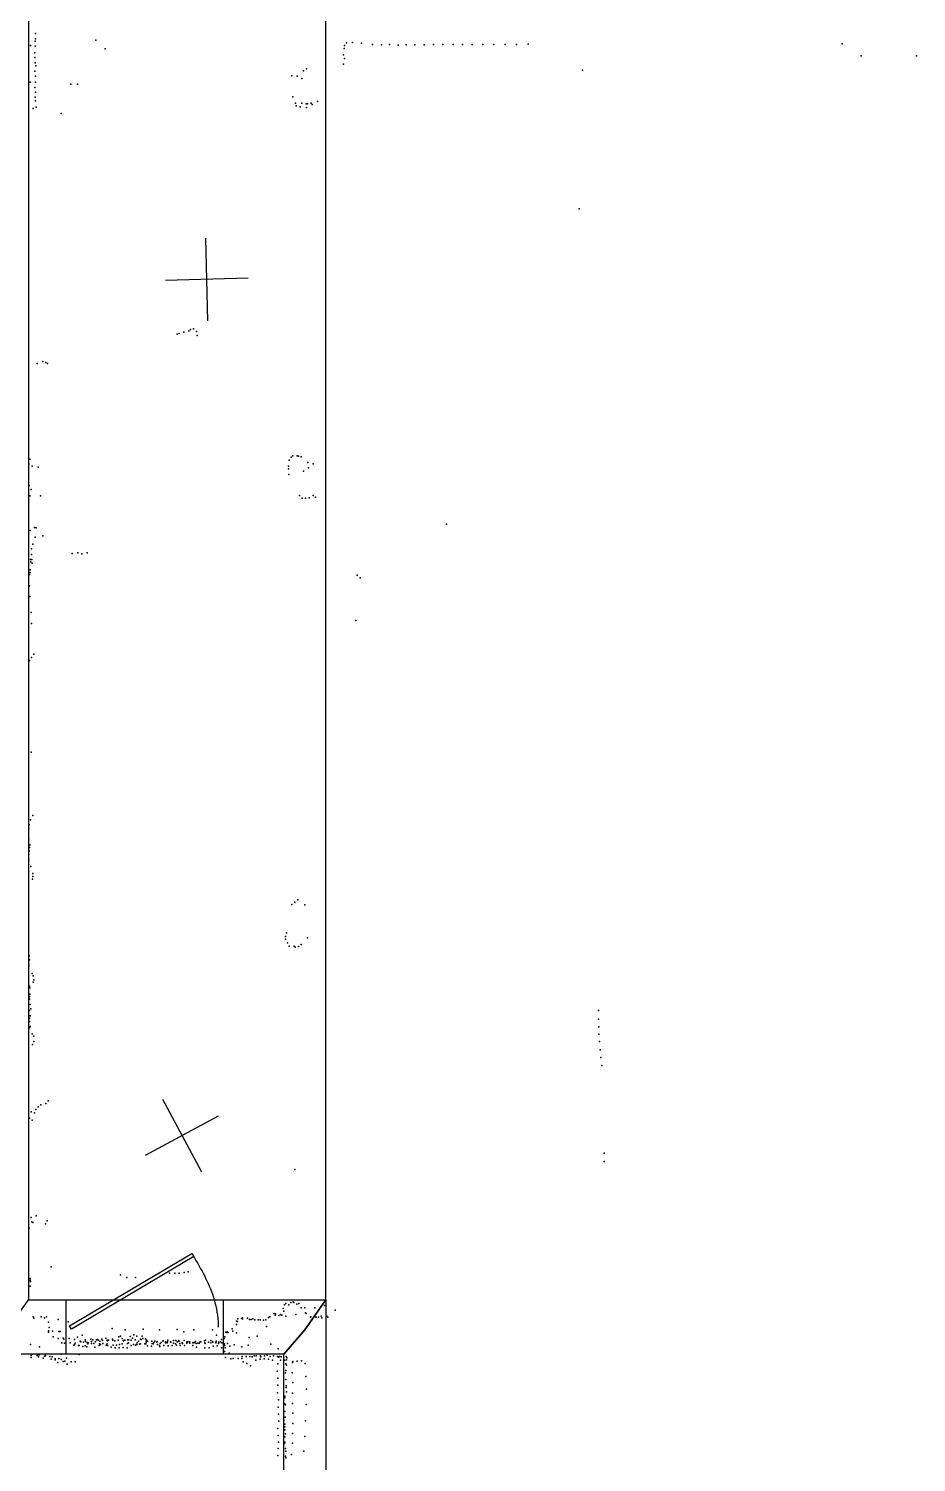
# Model space of a CAD drawing. Header units: millimetres. Extents: x -49251 to 3173, y -44712 to 7447.
# Drawn here: x -2146 to 2147, y -8664 to -1732 of the extents above; entities that cross this region are included whole.
import ezdxf

# ---------------------------------------------------------------- set-up
doc = ezdxf.new("R2010")
doc.units = ezdxf.units.MM
for name, color, linetype in [('DOORS', 7, 'Continuous'), ('P', 9, 'Continuous'), ('PANOS', 10, 'Continuous'), ('ROOMS', 1, 'Continuous'), ('WALLS', 3, 'Continuous')]:
    doc.layers.add(name, color=color, linetype=linetype)

# ---------------------------------------------------------------- blocks, each defined once
blk = doc.blocks.new('1-Standard_3C')
for points in [[(-403.982, 5.64828), (253.382, 394.931), (263.573, 377.722), (-393.791, -11.5606), (-403.982, 5.64828)], [(263.573, 377.722), (275.367, 357.142), (283.15, 343.495), (290.844, 329.879), (298.429, 316.269), (305.882, 302.642), (313.184, 288.973), (320.313, 275.239), (327.249, 261.416), (333.971, 247.479), (340.456, 233.405), (346.686, 219.17), (352.638, 204.75), (358.291, 190.121), (363.626, 175.258), (368.62, 160.139), (373.253, 144.738), (377.503, 129.032), (381.351, 112.998), (384.774, 96.6102), (387.752, 79.8457), (390.265, 62.6802), (392.29, 45.0899), (393.807, 27.0508), (395.085, -0.90191)]]:
    blk.add_lwpolyline(points)

msp = doc.modelspace()

# ---------------------------------------------------------------- linework, layer by layer
at = {"layer": 'DOORS'}
msp.add_lwpolyline([(-1964.7, -7877.9), (-1205.3, -7877.9), (-1205.3, -8140.9), (-1964.7, -8140.9), (-1964.7, -7877.9)], dxfattribs=at)
at = {"layer": 'P'}
for p in [(-2115, -1792), (-2114, -1756), (-2114, -1781), (-1822, -1788), (-609, -1801), (-580, -1799), (-536, -1802), (-2138, -1814), (-2116, -1849), (-2115, -1817), (-1776, -1830), (-624, -1859), (-620, -1828), (-619, -1813), (-483, -1808), (-440, -1810), (-401, -1809), (-360, -1811), (-320, -1810), (-278, -1810), (-233, -1810), (-188, -1809), (-143, -1808), (-94, -1809), (-48, -1809), (-1, -1808), (50, -1808), (103, -1808), (158, -1808), (213, -1808), (269, -1807), (1789, -1805), (1880, -1863), (2147, -1864), (-2117, -1872), (-2116, -1938), (-2115, -1897), (-2112, -1912), (-817, -1936), (-802, -1926), (-623, -1904), (-619, -1876), (532, -1933), (-2139, -1991), (-2114, -1961), (-2114, -1991), (-1943, -2000), (-1911, -2000), (-874, -1960), (-847, -1962), (-826, -1973), (-2116, -2017), (-2115, -2063), (-2113, -2039), (-869, -2062), (-2124, -2118), (-2114, -2081), (-2110, -2112), (-1990, -2143), (-856, -2093), (-852, -2105), (-833, -2110), (-826, -2093), (-805, -2096), (-802, -2113), (-798, -2095), (-780, -2092), (-776, -2098), (-750, -2085), (516, -2603), (-1363, -3187), (-1349, -3183), (-1428, -3209), (-1419, -3206), (-1396, -3200), (-1372, -3193), (-1334, -3196), (-1332, -3215), (-2105, -3351), (-2078, -3342), (-2064, -3346), (-2056, -3351), (-877, -3804), (-869, -3798), (-848, -3797), (-841, -3799), (-828, -3803), (-2145, -3837), (-2141, -3814), (-2129, -3847), (-2101, -3852), (-889, -3847), (-889, -3860), (-886, -3818), (-817, -3872), (-796, -3829), (-793, -3855), (-770, -3837), (-2144, -3941), (-888, -3887), (-2141, -3991), (-2134, -3961), (-2089, -3991), (-837, -3990), (-824, -4003), (-807, -4003), (-790, -4000), (-771, -3990), (-759, -3997), (-2139, -4159), (-2119, -4144), (-2111, -4145), (-126, -4128), (-2127, -4224), (-2115, -4190), (-2078, -4185), (-2133, -4247), (-2133, -4274), (-1936, -4270), (-1909, -4266), (-1890, -4272), (-1864, -4266), (-2140, -4348), (-2139, -4361), (-2138, -4298), (-2136, -4310), (-2131, -4299), (-2130, -4316), (-2142, -4372), (-2142, -4426), (-557, -4374), (-543, -4387), (-2141, -4478), (-2134, -4555), (-2132, -4609), (-564, -4594), (-2132, -4772), (-2121, -4757), (-2143, -4787), (-2134, -5230), (-2127, -5536), (-2145, -5599), (-2144, -5582), (-2138, -5557), (-2145, -5655), (-2141, -5679), (-2146, -5752), (-2145, -5723), (-2144, -5707), (-2143, -5692), (-2136, -5784), (-2127, -5817), (-2128, -5845), (-2127, -5832), (-859, -5955), (-845, -5944), (-873, -5967), (-810, -5968), (-904, -6122), (-904, -6135), (-900, -6104), (-895, -6153), (-886, -6168), (-862, -6169), (-829, -6160), (-798, -6128), (-2144, -6215), (-2143, -6234), (-858, -6173), (-842, -6170), (-2146, -6265), (-2145, -6258), (-2129, -6300), (-2143, -6362), (-2141, -6370), (-2125, -6343), (-2124, -6312), (-2122, -6332), (-2142, -6412), (-2142, -6425), (-2141, -6400), (-2143, -6479), (-2142, -6516), (-2140, -6506), (-2139, -6450), (-2136, -6472), (609, -6479), (-2142, -6533), (-2142, -6562), (-2140, -6557), (610, -6521), (612, -6559), (-2129, -6592), (-2128, -6644), (-2122, -6603), (-2121, -6629), (611, -6594), (614, -6630), (618, -6670), (621, -6707), (626, -6746), (-2063, -6930), (-2052, -6917), (-2142, -7000), (-2134, -6970), (-2119, -6975), (-2112, -6959), (-2101, -6945), (-2087, -6935), (-2129, -7010), (637, -7169), (637, -7209), (-859, -7249), (-2134, -7480), (-2110, -7472), (-2144, -7532), (-2131, -7502), (-2127, -7505), (-2065, -7511), (-2057, -7497), (-2037, -7719), (-1702, -7757), (-1465, -7749), (-1440, -7750), (-1418, -7749), (-1395, -7747), (-1375, -7743), (-2140, -7776), (-2139, -7783), (-2139, -7812), (-2138, -7790), (-1671, -7770), (-1629, -7770), (-902, -7897), (-888, -7902), (-878, -7892), (-867, -7889), (-864, -7891), (-849, -7899), (-839, -7897), (-2124, -7960), (-2121, -7967), (-2086, -7960), (-2070, -7965), (-2060, -7961), (-1135, -7970), (-1117, -7969), (-1113, -7966), (-1112, -7970), (-1088, -7968), (-1062, -7971), (-986, -7964), (-980, -7960), (-961, -7945), (-955, -7953), (-952, -7947), (-937, -7954), (-929, -7949), (-922, -7952), (-916, -7921), (-912, -7933), (-909, -7903), (-903, -7958), (-855, -7949), (-829, -7917), (-811, -7917), (-808, -7941), (-804, -7945), (-784, -7963), (-782, -7960), (-762, -7918), (-758, -7962), (-756, -7962), (-745, -7962), (-731, -7957), (-728, -7966), (-716, -7906), (-705, -7958), (-700, -7963), (-664, -7928), (-2050, -7987), (-2050, -8028), (-2050, -8035), (-2048, -8012), (-2032, -8030), (-2004, -7974), (-2000, -8032), (-1994, -8032), (-1956, -7985), (-1743, -8018), (-1679, -8023), (-1592, -8021), (-1513, -8023), (-1428, -8022), (-1396, -8034), (-1348, -8024), (-1257, -8023), (-1193, -8035), (-1188, -8037), (-1187, -8033), (-1181, -8037), (-1162, -8019), (-1159, -8030), (-1142, -7981), (-1142, -7998), (-1142, -8038), (-1137, -7984), (-1079, -7973), (-1070, -7973), (-1053, -7975), (-1036, -7976), (-1027, -7976), (-1010, -7977), (-999, -7976), (-996, -8008), (-2137, -8094), (-2094, -8106), (-2028, -8058), (-2003, -8066), (-1986, -8086), (-1980, -8064), (-1976, -8068), (-1973, -8088), (-1950, -8066), (-1946, -8087), (-1928, -8098), (-1924, -8070), (-1924, -8094), (-1921, -8088), (-1911, -8059), (-1905, -8099), (-1902, -8099), (-1898, -8079), (-1894, -8082), (-1888, -8049), (-1885, -8104), (-1881, -8084), (-1873, -8072), (-1873, -8101), (-1872, -8080), (-1865, -8106), (-1864, -8085), (-1860, -8091), (-1858, -8087), (-1845, -8068), (-1843, -8080), (-1842, -8090), (-1836, -8072), (-1832, -8089), (-1826, -8108), (-1824, -8081), (-1818, -8072), (-1814, -8071), (-1811, -8073), (-1806, -8099), (-1804, -8091), (-1803, -8079), (-1799, -8094), (-1792, -8069), (-1789, -8076), (-1787, -8089), (-1773, -8064), (-1772, -8097), (-1767, -8076), (-1767, -8092), (-1766, -8073), (-1766, -8077), (-1763, -8099), (-1760, -8074), (-1748, -8108), (-1741, -8069), (-1740, -8073), (-1738, -8097), (-1729, -8077), (-1728, -8110), (-1722, -8098), (-1714, -8074), (-1710, -8057), (-1708, -8110), (-1707, -8094), (-1702, -8054), (-1695, -8066), (-1695, -8092), (-1689, -8075), (-1689, -8109), (-1688, -8077), (-1682, -8074), (-1669, -8072), (-1668, -8089), (-1663, -8087), (-1662, -8072), (-1655, -8056), (-1650, -8074), (-1650, -8099), (-1644, -8064), (-1640, -8094), (-1638, -8048), (-1632, -8072), (-1630, -8098), (-1624, -8055), (-1623, -8094), (-1621, -8086), (-1616, -8079), (-1610, -8093), (-1606, -8068), (-1606, -8091), (-1602, -8071), (-1598, -8055), (-1595, -8066), (-1585, -8092), (-1581, -8067), (-1579, -8092), (-1578, -8083), (-1577, -8074), (-1576, -8079), (-1572, -8079), (-1571, -8101), (-1552, -8102), (-1550, -8079), (-1549, -8090), (-1544, -8091), (-1541, -8085), (-1537, -8078), (-1526, -8084), (-1525, -8080), (-1523, -8094), (-1513, -8099), (-1512, -8104), (-1510, -8090), (-1506, -8085), (-1498, -8078), (-1496, -8077), (-1492, -8100), (-1485, -8082), (-1484, -8087), (-1476, -8084), (-1476, -8086), (-1475, -8082), (-1473, -8073), (-1472, -8101), (-1461, -8082), (-1459, -8084), (-1452, -8100), (-1446, -8075), (-1446, -8088), (-1436, -8092), (-1435, -8075), (-1432, -8097), (-1429, -8082), (-1420, -8075), (-1420, -8080), (-1416, -8090), (-1413, -8099), (-1404, -8085), (-1403, -8089), (-1394, -8076), (-1393, -8100), (-1382, -8088), (-1381, -8082), (-1377, -8082), (-1369, -8082), (-1367, -8088), (-1353, -8086), (-1353, -8100), (-1348, -8085), (-1345, -8085), (-1343, -8085), (-1339, -8080), (-1336, -8090), (-1334, -8107), (-1328, -8088), (-1322, -8088), (-1317, -8081), (-1314, -8082), (-1296, -8077), (-1295, -8086), (-1292, -8089), (-1291, -8074), (-1276, -8083), (-1274, -8110), (-1265, -8076), (-1265, -8086), (-1265, -8086), (-1257, -8080), (-1256, -8083), (-1254, -8102), (-1241, -8086), (-1239, -8078), (-1239, -8081), (-1238, -8050), (-1234, -8101), (-1228, -8089), (-1226, -8084), (-1218, -8082), (-1214, -8110), (-1213, -8070), (-1212, -8087), (-1201, -8066), (-1200, -8092), (-1199, -8099), (-1197, -8058), (-1196, -8110), (-1184, -8090), (-1174, -8102), (-1153, -8096), (-1115, -8106), (-1085, -8097), (-1080, -8061), (-1041, -8055), (-975, -8093), (-2135, -8148), (-2135, -8158), (-2128, -8141), (-2106, -8148), (-2099, -8155), (-2098, -8144), (-2096, -8144), (-2077, -8160), (-2070, -8151), (-2065, -8147), (-2065, -8149), (-2044, -8152), (-2038, -8165), (-2033, -8154), (-2019, -8169), (-2018, -8164), (-2000, -8163), (-1989, -8141), (-1989, -8167), (-1979, -8177), (-1971, -8175), (-1963, -8161), (-1941, -8178), (-1922, -8179), (-1903, -8143), (-1670, -8111), (-1295, -8111), (-1200, -8128), (-1195, -8158), (-1177, -8136), (-1169, -8164), (-1157, -8163), (-1133, -8162), (-1115, -8162), (-1114, -8153), (-1109, -8178), (-1094, -8152), (-1077, -8152), (-1065, -8154), (-1055, -8150), (-1048, -8170), (-1046, -8150), (-1027, -8166), (-1025, -8150), (-1024, -8155), (-1007, -8164), (-1006, -8149), (-993, -8146), (-987, -8165), (-978, -8153), (-967, -8170), (-963, -8149), (-943, -8153), (-939, -8115), (-938, -8156), (-934, -8152), (-928, -8170), (-926, -8155), (-908, -8171), (-901, -8152), (-900, -8169), (-897, -8159), (-869, -8177), (-848, -8175), (-827, -8174), (-2005, -8181), (-1960, -8189), (-1091, -8186), (-1074, -8197), (-944, -8223), (-942, -8188), (-904, -8232), (-903, -8188), (-903, -8221), (-899, -8194), (-872, -8232), (-870, -8181), (-809, -8187), (-942, -8258), (-941, -8292), (-902, -8264), (-901, -8294), (-901, -8302), (-868, -8278), (-806, -8250), (-802, -8310), (-943, -8329), (-938, -8362), (-908, -8344), (-908, -8382), (-907, -8352), (-904, -8387), (-900, -8324), (-870, -8330), (-870, -8380), (-804, -8384), (-940, -8397), (-938, -8431), (-907, -8418), (-906, -8446), (-868, -8427), (-941, -8501), (-937, -8465), (-912, -8462), (-908, -8480), (-907, -8493), (-907, -8507), (-905, -8526), (-871, -8525), (-869, -8476), (-808, -8464), (-939, -8535), (-938, -8567), (-909, -8573), (-908, -8541), (-907, -8567), (-871, -8572), (-811, -8540), (-941, -8632), (-940, -8598), (-905, -8598), (-904, -8635), (-903, -8642), (-902, -8610), (-876, -8626), (-815, -8610)]:
    msp.add_point(p, dxfattribs=at)
at = {"layer": 'PANOS'}
for points in [[(-1279.1, -3144.2), (-1289.5, -2744.3)], [(-1084.4, -2939), (-1484.2, -2949.5)], [(-1499.3, -6907.6), (-1310, -7260)], [(-1580.8, -7178.4), (-1228.4, -6989.2)]]:
    msp.add_lwpolyline(points, dxfattribs=at)
at = {"layer": 'ROOMS'}
for points in [[(-708.9, -7877.9), (-708.8, 2387.3), (-2147, 2387.3), (-2147, -1842.1), (-2147, -4116), (-2147, -7877.9), (-708.9, -7877.9)], [(-7767.1, -8144.4), (-7767.2, -14440.8), (-911.9, -14440.8), (-911.9, -8140.9), (-2248.5, -8140.9), (-2248.5, -8144.4), (-5324.2, -8144.3), (-5324.2, -8144.3), (-7767.1, -8144.4)]]:
    msp.add_lwpolyline(points, close=True, dxfattribs=at)
at = {"layer": 'WALLS'}
for points in [[(-810.4, -8024.4), (-708.9, -7877.9), (-708.8, 2387.3)], [(-2147, -7877.9), (-708.9, -7877.9), (-810.4, -8024.4), (-911.9, -8140.9), (-2248.5, -8140.9), (-2248.5, -8024.4), (-2147, -7877.9)], [(-911.9, -14440.8), (-911.9, -8140.9), (-810.4, -8024.4), (-708.9, -7877.9), (-708.9, -14673.8), (-810.4, -14572.3), (-911.9, -14440.8)]]:
    msp.add_lwpolyline(points, dxfattribs=at)

# ---------------------------------------------------------------- block references
at = {"layer": 'DOORS', "xscale": 0.9, "yscale": 0.9}
msp.add_blockref('1-Standard_3C', (-1585, -8009.4), dxfattribs=at)

doc.saveas('drawing.dxf')
